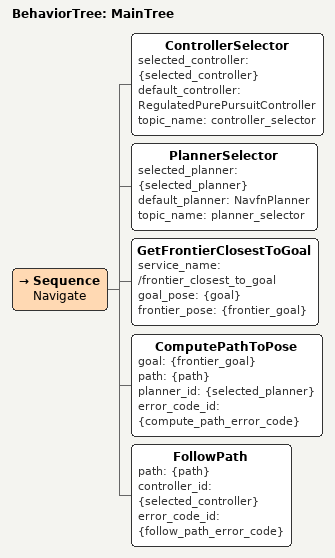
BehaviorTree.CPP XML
<root BTCPP_format="4" main_tree_to_execute="MainTree">
  <BehaviorTree ID="MainTree">
    <Sequence name="Navigate">
      <ControllerSelector selected_controller="{selected_controller}" default_controller="RegulatedPurePursuitController" topic_name="controller_selector"/>
      <PlannerSelector selected_planner="{selected_planner}" default_planner="NavfnPlanner" topic_name="planner_selector"/>

      <GetFrontierClosestToGoal service_name="/frontier_closest_to_goal" goal_pose="{goal}" frontier_pose="{frontier_goal}"/>
      <ComputePathToPose goal="{frontier_goal}" path="{path}" planner_id="{selected_planner}" error_code_id="{compute_path_error_code}"/>
      <FollowPath path="{path}" controller_id="{selected_controller}" error_code_id="{follow_path_error_code}"/>

    </Sequence>
  </BehaviorTree>
</root>
